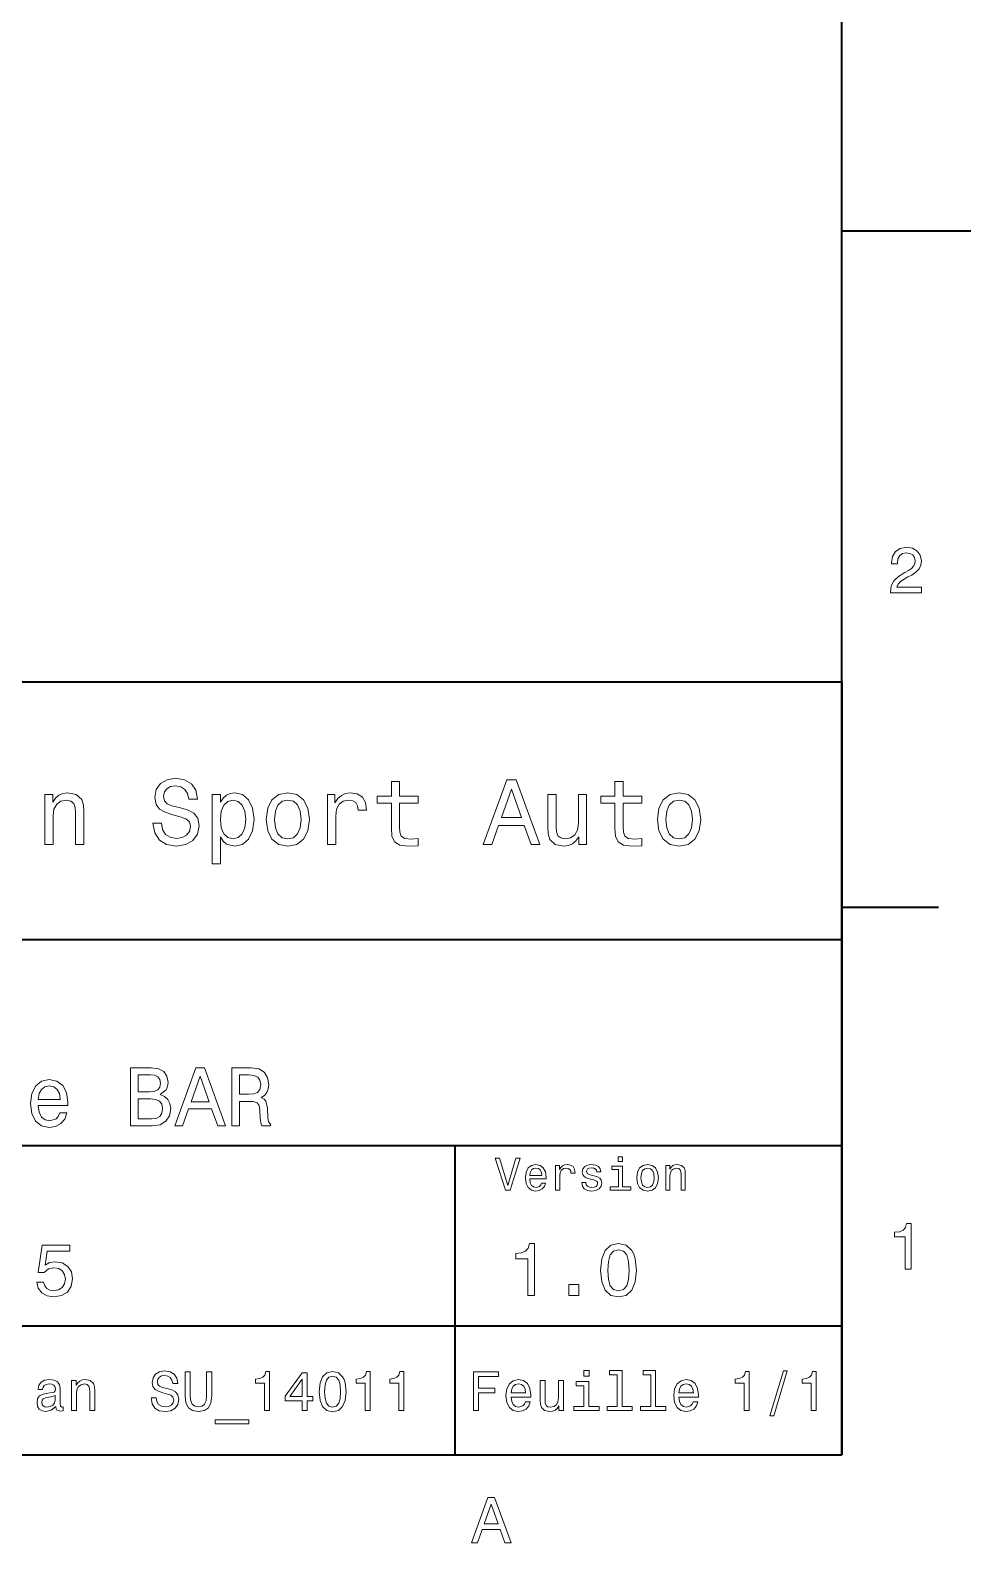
# Model space of a CAD drawing. Extents: x 0 to 297, y 0 to 210.
# Drawn here: x 224 to 297, y 3.2 to 120.6 of the extents above; entities that cross this region are included whole.
import ezdxf

# ---------------------------------------------------------------- set-up
doc = ezdxf.new("R2010")
doc.units = 0

msp = doc.modelspace()

# ---------------------------------------------------------------- linework, layer by layer
at = {"color": 7, "lineweight": 35}
for p, q in [((287, 10), (287, 200)), ((97, 70), (287, 70)), ((287, 70), (287, 10)), ((162, 50), (287, 50)), ((162, 34), (287, 34)), ((257, 10), (257, 34)), ((162, 20), (287, 20)), ((10, 10), (287, 10)), ((97, 10), (287, 10))]:
    msp.add_line(p, q, dxfattribs=at)
at = {"color": 7, "lineweight": 35, "ltscale": 0.25}
msp.add_line((287, 105), (297, 105), dxfattribs=at)
at = {"color": 7, "lineweight": 35, "ltscale": 0.1875}
msp.add_line((287, 52.5), (294.5, 52.5), dxfattribs=at)
at = {"color": 7, "lineweight": 13}
for points in [[(290.76947, 76.916786), (293.175079, 76.916786), (293.175079, 77.350502), (291.273773, 77.350502), (291.3797, 77.587532), (291.561249, 77.784218), (292.121033, 78.142288), (292.418579, 78.293587), (292.751434, 78.510445), (292.988464, 78.762604), (293.124634, 79.060158), (293.175079, 79.398056), (293.089355, 79.821686), (292.852325, 80.154541), (292.489197, 80.366356), (292.020172, 80.442001), (291.536041, 80.35627), (291.167877, 80.119232), (290.930847, 79.740997), (290.850159, 79.241714), (290.850159, 79.171112), (291.309082, 79.171112), (291.309082, 79.211456), (291.354462, 79.554398), (291.490631, 79.806557), (291.707489, 79.967941), (291.994965, 80.023415), (292.287476, 79.972984), (292.504333, 79.846901), (292.645538, 79.650215), (292.695984, 79.403099), (292.660675, 79.171112), (292.56485, 78.974426), (292.403473, 78.802956), (292.181549, 78.651657), (291.884003, 78.490273), (291.389771, 78.177589), (291.041779, 77.844742), (290.835022, 77.441284), (290.76947, 76.931915)], [(234.20462, 59.030979), (233.548996, 59.030979), (233.693085, 58.267288), (234.053314, 57.70533), (234.608078, 57.366714), (235.357361, 57.244236), (236.099426, 57.359509), (236.654175, 57.67651), (237.007202, 58.17363), (237.136902, 58.82925), (237.028824, 59.420029), (236.726227, 59.801872), (236.236313, 60.054031), (235.580704, 60.241352), (235.018738, 60.378242), (234.651306, 60.536743), (234.442368, 60.767288), (234.377533, 61.127522), (234.442368, 61.451729), (234.629684, 61.696686), (234.917877, 61.862389), (235.314133, 61.920029), (235.71759, 61.84798), (236.034592, 61.653458), (236.24353, 61.32925), (236.344391, 60.889767), (237, 60.889767), (237, 60.904179), (236.884735, 61.581409), (236.546112, 62.085732), (236.01297, 62.402737), (235.292511, 62.510807), (234.644104, 62.402737), (234.139771, 62.100143), (233.815567, 61.631844), (233.700287, 61.026657), (233.793961, 60.486309), (234.067734, 60.118874), (234.5, 59.873917), (235.09079, 59.6866), (235.674362, 59.520893), (236.113831, 59.362389), (236.380402, 59.131844), (236.47406, 58.757202), (236.387619, 58.375359), (236.164276, 58.087173), (235.825653, 57.907059), (235.386169, 57.849422), (234.896255, 57.928673), (234.521622, 58.159222), (234.283875, 58.533859)], [(252.05043, 60.579971), (252.05043, 58.64193), (252.093658, 58.015129), (252.29538, 57.582851), (252.698853, 57.330688), (253.383286, 57.244236), (254.132568, 57.280258), (254.132568, 57.827808), (253.585022, 57.78458), (253.087891, 57.842216), (252.82132, 58.022331), (252.706055, 58.324928), (252.684448, 58.75), (252.684448, 60.579971), (254.132568, 60.579971), (254.132568, 61.120316), (252.684448, 61.120316), (252.684448, 62.251438), (252.05043, 62.251438), (252.05043, 61.120316), (250.955322, 61.120316), (250.955322, 60.579971)], [(259.175781, 57.381123), (259.838623, 57.381123), (260.364563, 58.850864), (262.360229, 58.850864), (262.886169, 57.381123), (263.563416, 57.381123), (261.733429, 62.388329), (260.998566, 62.388329)], [(269.399109, 60.579971), (269.399109, 58.64193), (269.442352, 58.015129), (269.644073, 57.582851), (270.047546, 57.330688), (270.731995, 57.244236), (271.481262, 57.280258), (271.481262, 57.827808), (270.933716, 57.78458), (270.436584, 57.842216), (270.170013, 58.022331), (270.054749, 58.324928), (270.033142, 58.75), (270.033142, 60.579971), (271.481262, 60.579971), (271.481262, 61.120316), (270.033142, 61.120316), (270.033142, 62.251438), (269.399109, 62.251438), (269.399109, 61.120316), (268.304016, 61.120316), (268.304016, 60.579971)], [(225.177246, 57.381123), (225.811249, 57.381123), (225.811249, 59.614552), (225.876083, 60.12608), (226.085022, 60.500717), (226.409225, 60.731266), (226.841507, 60.817722), (227.187317, 60.745674), (227.403458, 60.551151), (227.511536, 60.226944), (227.547546, 59.794666), (227.547546, 57.381123), (228.181564, 57.381123), (228.181564, 59.924351), (228.15274, 60.435879), (228.023056, 60.86095), (227.597992, 61.25), (226.935165, 61.386887), (226.567719, 61.336452), (226.257935, 61.199566), (225.991364, 60.969017), (225.782425, 60.659222), (225.782425, 61.25), (225.177246, 61.25)], [(238.786743, 60.652016), (238.786743, 61.25), (238.15274, 61.25), (238.15274, 55.882565), (238.786743, 55.882565), (238.786743, 57.971901), (239.010101, 57.633286), (239.262253, 57.409943), (239.896271, 57.244236), (240.50145, 57.381123), (240.976959, 57.791786), (241.286743, 58.440201), (241.402023, 59.319164), (241.286743, 60.190922), (240.976959, 60.839336), (240.50145, 61.242794), (239.896271, 61.386887), (239.550446, 61.343658), (239.255051, 61.206772), (239.002899, 60.976223)], [(242.338623, 59.311958), (242.453888, 58.432995), (242.785309, 57.78458), (243.311249, 57.381123), (244.017303, 57.244236), (244.716141, 57.381123), (245.242081, 57.777374), (245.573486, 58.425793), (245.695969, 59.311958), (245.573486, 60.190922), (245.242081, 60.846542), (244.716141, 61.242794), (244.017303, 61.386887), (243.311249, 61.242794), (242.785309, 60.839336), (242.453888, 60.190922)], [(247.100861, 57.381123), (247.734863, 57.381123), (247.734863, 59.592937), (247.799713, 60.12608), (247.994232, 60.507923), (248.311249, 60.738472), (248.736313, 60.817722), (249.053314, 60.767288), (249.291077, 60.623199), (249.435165, 60.378242), (249.485596, 60.046829), (250.126801, 60.046829), (250.040344, 60.630402), (249.802597, 61.048271), (249.406342, 61.30043), (248.865997, 61.386887), (248.498566, 61.32925), (248.181549, 61.185158), (247.900574, 60.940201), (247.677246, 60.608788), (247.677246, 61.25), (247.100861, 61.25)], [(260.595093, 59.463257), (261.365997, 61.667866), (262.136902, 59.463257)], [(267.194519, 61.25), (266.560516, 61.25), (266.560516, 59.016571), (266.488464, 58.497837), (266.279541, 58.123196), (265.955322, 57.892651), (265.530243, 57.820602), (265.19165, 57.878242), (264.975494, 58.051151), (264.853027, 58.346542), (264.824219, 58.764408), (264.824219, 61.25), (264.190186, 61.25), (264.190186, 58.706772), (264.211792, 58.195244), (264.348694, 57.770172), (264.766571, 57.381123), (265.436584, 57.244236), (265.796814, 57.294666), (266.106628, 57.424351), (266.373199, 57.647694), (266.589325, 57.971901), (266.589325, 57.381123), (267.194519, 57.381123)], [(272.698853, 59.311958), (272.814117, 58.432995), (273.145508, 57.78458), (273.671448, 57.381123), (274.377502, 57.244236), (275.076355, 57.381123), (275.602295, 57.777374), (275.933716, 58.425793), (276.056183, 59.311958), (275.933716, 60.190922), (275.602295, 60.846542), (275.076355, 61.242794), (274.377502, 61.386887), (273.671448, 61.242794), (273.145508, 60.839336), (272.814117, 60.190922)], [(239.788193, 57.8134), (239.363129, 57.907059), (239.053314, 58.195244), (238.858795, 58.663544), (238.793945, 59.319164), (238.858795, 59.967579), (239.053314, 60.435879), (239.363129, 60.716858), (239.788193, 60.817722), (240.177246, 60.716858), (240.48703, 60.428673), (240.681564, 59.960373), (240.753601, 59.319164), (240.681564, 58.67075), (240.48703, 58.195244), (240.177246, 57.907059)], [(242.98703, 59.319164), (243.05188, 59.967579), (243.253601, 60.435879), (243.57782, 60.72406), (244.017303, 60.824928), (244.449585, 60.72406), (244.773773, 60.443081), (244.97551, 59.967579), (245.047546, 59.319164), (244.97551, 58.663544), (244.773773, 58.188038), (244.449585, 57.899853), (244.017303, 57.806194), (243.57782, 57.899853), (243.253601, 58.188038), (243.05188, 58.663544)], [(273.34726, 59.319164), (273.412109, 59.967579), (273.613831, 60.435879), (273.938019, 60.72406), (274.377502, 60.824928), (274.809784, 60.72406), (275.134003, 60.443081), (275.335724, 59.967579), (275.407776, 59.319164), (275.335724, 58.663544), (275.134003, 58.188038), (274.809784, 57.899853), (274.377502, 57.806194), (273.938019, 57.899853), (273.613831, 58.188038), (273.412109, 58.663544)], [(234.117432, 37.961815), (234.57132, 38.337894), (234.688034, 38.590778), (234.726944, 38.902016), (234.642639, 39.388329), (234.389771, 39.738472), (233.981262, 39.95245), (233.41066, 40.030258), (231.809067, 40.030258), (231.809067, 35.530258), (233.501434, 35.530258), (234.104462, 35.621037), (234.551865, 35.886887), (234.830688, 36.308357), (234.927948, 36.87896), (234.869598, 37.261528), (234.713974, 37.57925), (234.46109, 37.812679)], [(235.239182, 35.530258), (235.835724, 35.530258), (236.309067, 36.853024), (238.105179, 36.853024), (238.578522, 35.530258), (239.188034, 35.530258), (237.541061, 40.036743), (236.879684, 40.036743)], [(239.667862, 35.530258), (240.270889, 35.530258), (240.270889, 37.430115), (240.886887, 37.430115), (241.340775, 37.41066), (241.626068, 37.319885), (241.781693, 37.105907), (241.846527, 36.723343), (241.878952, 36.139767), (241.917862, 35.757202), (241.995667, 35.530258), (242.676514, 35.530258), (242.676514, 35.653458), (242.527374, 35.835014), (242.475494, 36.172188), (242.430115, 36.898415), (242.319885, 37.4366), (242.170746, 37.605186), (241.937317, 37.728386), (242.196686, 37.890488), (242.378235, 38.117435), (242.494949, 38.402737), (242.533859, 38.746395), (242.443085, 39.291065), (242.183716, 39.699566), (241.755753, 39.945965), (241.17218, 40.030258), (239.667862, 40.030258)], [(224.657059, 37.105907), (226.939484, 37.105907), (226.945953, 37.371758), (226.842209, 38.117435), (226.556915, 38.675072), (226.103027, 39.012245), (225.5, 39.135445), (224.909943, 39.005764), (224.456055, 38.642651), (224.164261, 38.052593), (224.060516, 37.274494), (224.157776, 36.476944), (224.44957, 35.893372), (224.896973, 35.530258), (225.480545, 35.407059), (225.986313, 35.491352), (226.401291, 35.711815), (226.706055, 36.061958), (226.881119, 36.528816), (226.317001, 36.528816), (226.200287, 36.269451), (226.031693, 36.074928), (225.551865, 35.919308), (225.182266, 35.990631), (224.903458, 36.217579), (224.721893, 36.587173), (224.657059, 37.086452)], [(233.28746, 38.162823), (232.405609, 38.162823), (232.405609, 39.492073), (233.339325, 39.492073), (233.689484, 39.453171), (233.935883, 39.336452), (234.085007, 39.135445), (234.136887, 38.837173), (234.078522, 38.538902), (233.922913, 38.331409), (233.657059, 38.201729)], [(236.516571, 37.404179), (237.210373, 39.388329), (237.904175, 37.404179)], [(241.003601, 39.479107), (241.399124, 39.440201), (241.677948, 39.317001), (241.853027, 39.090057), (241.911377, 38.733429), (241.846527, 38.357346), (241.671463, 38.130402), (241.373199, 38.013687), (240.964691, 37.981266), (240.270889, 37.981266), (240.270889, 39.479107)], [(224.657059, 37.585735), (224.728378, 38.033138), (224.903458, 38.363831), (225.169312, 38.564842), (225.51944, 38.636166), (225.863113, 38.564842), (226.128952, 38.363831), (226.291061, 38.033138), (226.349426, 37.585735)], [(233.430115, 36.068443), (232.405609, 36.068443), (232.405609, 37.618156), (233.37175, 37.618156), (233.780258, 37.572765), (234.072037, 37.4366), (234.247116, 37.203171), (234.305466, 36.865993), (234.247116, 36.509365), (234.085007, 36.262966), (233.812683, 36.113831)], [(261.71109, 33.03458), (261.08429, 30.905619), (260.439484, 33.03458), (260.09726, 33.03458), (260.904175, 30.530979), (261.264404, 30.530979), (262.053314, 33.03458)], [(269.992798, 33.117435), (269.657776, 33.117435), (269.657776, 32.757202), (269.992798, 32.757202)], [(262.784576, 31.40634), (264.052582, 31.40634), (264.056183, 31.554033), (263.998566, 31.9683), (263.840057, 32.278099), (263.587891, 32.465416), (263.252869, 32.533859), (262.925079, 32.461815), (262.672913, 32.260086), (262.510803, 31.932276), (262.453156, 31.5), (262.507202, 31.056915), (262.669312, 30.732708), (262.917877, 30.530979), (263.242065, 30.462536), (263.523041, 30.509365), (263.753601, 30.631844), (263.922913, 30.826368), (264.020172, 31.085733), (263.706787, 31.085733), (263.641937, 30.941643), (263.548279, 30.833572), (263.281708, 30.747118), (263.076355, 30.786743), (262.921478, 30.912823), (262.820618, 31.118155), (262.784576, 31.395533)], [(262.784576, 31.672911), (262.824219, 31.921469), (262.921478, 32.105186), (263.069153, 32.216858), (263.263702, 32.256485), (263.45462, 32.216858), (263.602295, 32.105186), (263.692352, 31.921469), (263.724792, 31.672911)], [(264.794678, 30.530979), (265.111664, 30.530979), (265.111664, 31.636887), (265.144104, 31.903458), (265.241364, 32.094379), (265.399841, 32.209652), (265.612396, 32.249279), (265.770905, 32.224064), (265.889771, 32.152016), (265.961823, 32.029537), (265.98703, 31.863832), (266.307648, 31.863832), (266.264404, 32.155621), (266.145538, 32.364552), (265.947418, 32.490635), (265.677246, 32.533859), (265.49353, 32.505043), (265.335022, 32.432995), (265.194519, 32.310516), (265.082855, 32.144814), (265.082855, 32.465416), (264.794678, 32.465416)], [(267.791779, 31.658501), (267.485596, 31.730547), (267.258636, 31.8134), (267.182983, 31.982708), (267.20462, 32.101585), (267.280273, 32.188038), (267.40274, 32.242073), (267.579254, 32.263687), (267.748566, 32.242073), (267.881836, 32.177231), (267.968292, 32.079971), (268.004333, 31.950287), (268.314117, 31.950287), (268.314117, 31.957493), (268.260101, 32.191643), (268.112396, 32.375359), (267.881836, 32.490635), (267.579254, 32.533859), (267.273041, 32.490635), (267.049713, 32.371758), (266.90921, 32.195244), (266.865997, 31.971901), (266.898407, 31.755764), (266.999268, 31.604465), (267.164978, 31.496397), (267.406342, 31.420748), (267.759369, 31.334293), (267.975494, 31.244236), (268.033142, 31.17219), (268.054749, 31.064121), (268.022339, 30.930836), (267.935883, 30.829971), (267.79538, 30.765129), (267.608063, 30.743515), (267.409943, 30.765129), (267.265839, 30.840778), (267.168579, 30.963255), (267.128967, 31.132565), (266.822754, 31.132565), (266.873199, 30.844379), (267.020905, 30.635447), (267.255035, 30.509365), (267.579254, 30.462536), (267.917877, 30.509365), (268.166412, 30.635447), (268.317719, 30.837175), (268.371765, 31.100143), (268.332123, 31.327089), (268.220459, 31.481987), (268.036743, 31.582851)], [(269.981995, 30.79755), (269.981995, 32.400574), (269.167877, 32.400574), (269.167877, 32.130402), (269.664978, 32.130402), (269.664978, 30.79755), (269.016571, 30.79755), (269.016571, 30.530979), (270.637604, 30.530979), (270.637604, 30.79755)], [(271.087891, 31.496397), (271.145538, 31.056915), (271.311249, 30.732708), (271.574219, 30.530979), (271.927246, 30.462536), (272.276672, 30.530979), (272.539612, 30.729107), (272.705322, 31.053314), (272.766571, 31.496397), (272.705322, 31.935879), (272.539612, 32.263687), (272.276672, 32.461815), (271.927246, 32.533859), (271.574219, 32.461815), (271.311249, 32.260086), (271.145538, 31.935879)], [(271.412109, 31.5), (271.444519, 31.824207), (271.54538, 32.058357), (271.707489, 32.20245), (271.927246, 32.25288), (272.143372, 32.20245), (272.305481, 32.061958), (272.406342, 31.824207), (272.442352, 31.5), (272.406342, 31.17219), (272.305481, 30.934437), (272.143372, 30.790344), (271.927246, 30.743515), (271.707489, 30.790344), (271.54538, 30.934437), (271.444519, 31.17219)], [(273.350159, 30.530979), (273.667145, 30.530979), (273.667145, 31.647694), (273.699554, 31.903458), (273.804047, 32.090778), (273.966125, 32.206051), (274.182281, 32.249279), (274.355194, 32.213257), (274.463257, 32.115993), (274.517303, 31.95389), (274.535309, 31.737751), (274.535309, 30.530979), (274.852295, 30.530979), (274.852295, 31.802593), (274.837891, 32.058357), (274.773041, 32.270893), (274.560516, 32.465416), (274.229095, 32.533859), (274.04538, 32.508644), (273.890503, 32.440201), (273.757202, 32.324928), (273.65274, 32.170029), (273.65274, 32.465416), (273.350159, 32.465416)], [(291.909241, 24.416786), (292.368164, 24.416786), (292.368164, 27.942001), (292.025208, 27.942001), (291.934448, 27.634365), (291.752899, 27.427593), (291.475525, 27.306557), (291.092224, 27.266211), (291.092224, 26.90814), (291.909241, 26.90814)], [(224.533142, 23.40346), (224.659943, 22.930836), (224.942352, 22.56196), (225.357346, 22.331413), (225.887604, 22.244957), (226.469742, 22.348703), (226.925064, 22.631124), (227.213257, 23.080692), (227.322769, 23.657061), (227.224777, 24.193085), (226.94812, 24.613834), (226.515839, 24.884727), (225.956772, 24.98271), (225.52449, 24.913546), (225.190201, 24.723343), (225.351578, 25.801153), (227.103745, 25.801153), (227.103745, 26.273777), (224.965424, 26.273777), (224.648407, 24.152739), (225.109512, 24.152739), (225.443802, 24.423632), (225.870316, 24.521614), (226.239197, 24.458214), (226.521606, 24.273777), (226.700287, 23.991356), (226.763687, 23.628242), (226.700287, 23.265131), (226.515839, 22.98271), (226.233429, 22.804035), (225.870316, 22.740635), (225.564835, 22.780981), (225.328522, 22.913546), (225.155609, 23.121038), (225.069153, 23.40346)], [(262.631134, 22.360231), (263.155609, 22.360231), (263.155609, 26.38905), (262.763702, 26.38905), (262.659943, 26.037464), (262.452454, 25.801153), (262.135437, 25.662825), (261.697418, 25.616714), (261.697418, 25.207493), (262.631134, 25.207493)], [(268.285309, 24.314121), (268.371765, 23.409224), (268.642639, 22.763689), (269.074921, 22.371759), (269.674347, 22.244957), (270.268005, 22.371759), (270.700287, 22.763689), (270.965424, 23.409224), (271.057648, 24.314121), (270.965424, 25.213257), (270.855896, 25.570606), (270.700287, 25.864553), (270.268005, 26.256485), (269.674347, 26.38905), (269.074921, 26.256485), (268.642639, 25.858791), (268.371765, 25.213257)], [(268.838623, 24.314121), (268.884735, 25.011528), (269.028809, 25.51297), (269.288177, 25.806917), (269.674347, 25.910664), (270.054749, 25.806917), (270.314117, 25.51297), (270.458221, 25.011528), (270.504333, 24.314121), (270.458221, 23.610952), (270.314117, 23.10951), (270.054749, 22.815563), (269.674347, 22.717581), (269.288177, 22.815563), (269.028809, 23.10951), (268.884735, 23.610952)], [(265.806915, 22.360231), (266.602295, 22.360231), (266.602295, 23.219021), (265.806915, 23.219021)], [(233.799698, 14.418589), (233.406326, 14.418589), (233.492783, 13.960375), (233.708923, 13.623199), (234.041779, 13.42003), (234.491348, 13.346542), (234.9366, 13.415707), (235.26944, 13.605908), (235.481262, 13.904179), (235.559067, 14.297551), (235.494232, 14.652018), (235.312668, 14.881124), (235.018723, 15.032421), (234.625351, 15.144814), (234.288177, 15.226946), (234.067719, 15.322046), (233.942352, 15.460375), (233.903458, 15.676514), (233.942352, 15.871038), (234.054749, 16.018013), (234.227661, 16.117435), (234.465408, 16.152018), (234.707489, 16.108789), (234.89769, 15.992075), (235.023041, 15.797551), (235.083572, 15.533862), (235.476944, 15.533862), (235.476944, 15.542507), (235.407776, 15.948848), (235.204605, 16.251442), (234.88472, 16.441643), (234.452438, 16.506485), (234.0634, 16.441643), (233.760803, 16.260086), (233.566269, 15.979107), (233.497116, 15.615994), (233.553314, 15.291787), (233.717575, 15.071326), (233.976944, 14.924352), (234.331406, 14.81196), (234.681549, 14.712537), (234.945236, 14.617435), (235.105179, 14.479107), (235.161377, 14.254323), (235.109497, 14.025216), (234.975494, 13.852305), (234.772324, 13.744237), (234.508636, 13.709655), (234.214691, 13.757205), (233.989914, 13.895534), (233.84726, 14.120317)], [(242.211807, 13.428675), (242.605179, 13.428675), (242.605179, 16.450289), (242.311234, 16.450289), (242.233429, 16.1866), (242.077805, 16.009367), (241.840057, 15.905621), (241.51152, 15.871038), (241.51152, 15.564121), (242.211807, 15.564121)], [(246.452438, 14.894093), (246.517288, 14.215418), (246.720459, 13.731268), (247.044662, 13.43732), (247.494232, 13.342219), (247.939468, 13.43732), (248.263687, 13.731268), (248.462524, 14.215418), (248.531693, 14.894093), (248.462524, 15.568444), (248.380402, 15.836456), (248.263687, 16.056917), (247.939468, 16.350864), (247.494232, 16.450289), (247.044662, 16.350864), (246.720459, 16.052593), (246.517288, 15.568444)], [(250.018723, 13.428675), (250.412094, 13.428675), (250.412094, 16.450289), (250.118149, 16.450289), (250.040344, 16.1866), (249.88472, 16.009367), (249.646973, 15.905621), (249.318436, 15.871038), (249.318436, 15.564121), (250.018723, 15.564121)], [(252.621033, 13.428675), (253.014404, 13.428675), (253.014404, 16.450289), (252.720459, 16.450289), (252.642639, 16.1866), (252.48703, 16.009367), (252.249268, 15.905621), (251.920746, 15.871038), (251.920746, 15.564121), (252.621033, 15.564121)], [(267.389038, 16.532421), (266.98703, 16.532421), (266.98703, 16.100145), (267.389038, 16.100145)], [(269.572052, 16.212536), (269.572052, 13.748559), (268.789612, 13.748559), (268.789612, 13.428675), (270.73056, 13.428675), (270.73056, 13.748559), (269.952454, 13.748559), (269.952454, 16.532421), (268.975494, 16.532421), (268.975494, 16.212536)], [(272.174347, 16.212536), (272.174347, 13.748559), (271.391937, 13.748559), (271.391937, 13.428675), (273.332855, 13.428675), (273.332855, 13.748559), (272.554749, 13.748559), (272.554749, 16.532421), (271.57782, 16.532421), (271.57782, 16.212536)], [(279.416443, 13.428675), (279.809814, 13.428675), (279.809814, 16.450289), (279.515839, 16.450289), (279.438049, 16.1866), (279.28241, 16.009367), (279.044678, 15.905621), (278.716125, 15.871038), (278.716125, 15.564121), (279.416443, 15.564121)], [(281.42218, 13.026657), (281.720459, 13.026657), (282.766571, 16.510807), (282.463989, 16.510807)], [(284.621033, 13.428675), (285.014404, 13.428675), (285.014404, 16.450289), (284.720459, 16.450289), (284.642639, 16.1866), (284.48703, 16.009367), (284.249268, 15.905621), (283.920746, 15.871038), (283.920746, 15.564121), (284.621033, 15.564121)], [(226.01297, 13.731268), (226.01297, 13.7183), (226.034592, 13.571326), (226.099426, 13.46758), (226.371765, 13.385448), (226.583588, 13.42003), (226.583588, 13.713977), (226.492798, 13.701009), (226.371765, 13.757205), (226.350159, 13.930116), (226.350159, 15.131845), (226.298279, 15.438761), (226.146973, 15.6549), (225.883286, 15.784582), (225.511536, 15.832133), (225.148422, 15.78026), (224.880402, 15.633286), (224.711823, 15.404179), (224.655624, 15.101585), (224.655624, 15.075649), (224.997131, 15.075649), (225.027374, 15.257205), (225.122482, 15.386889), (225.278107, 15.464698), (225.498566, 15.494957), (225.710388, 15.473343), (225.861679, 15.408502), (225.952454, 15.29611), (225.982712, 15.140491), (225.965424, 14.958934), (225.896255, 14.868156), (225.723343, 14.824928), (225.399139, 14.790346), (225.027374, 14.712537), (224.763687, 14.574208), (224.608078, 14.358069), (224.560516, 14.038185), (224.60376, 13.752882), (224.737762, 13.541066), (224.953888, 13.407061), (225.252167, 13.35951), (225.654175, 13.450289)], [(227.236313, 13.428675), (227.616714, 13.428675), (227.616714, 14.768732), (227.655624, 15.075649), (227.780975, 15.300432), (227.97551, 15.438761), (228.234879, 15.490635), (228.442368, 15.447407), (228.572052, 15.330692), (228.636887, 15.136168), (228.658508, 14.876801), (228.658508, 13.428675), (229.03891, 13.428675), (229.03891, 14.954612), (229.021622, 15.261528), (228.943817, 15.516571), (228.688766, 15.75), (228.291077, 15.832133), (228.070618, 15.801874), (227.884735, 15.719741), (227.724792, 15.581412), (227.599426, 15.395534), (227.599426, 15.75), (227.236313, 15.75)], [(236.051865, 14.569885), (236.112381, 14.029539), (236.302582, 13.644813), (236.622467, 13.424352), (237.085007, 13.346542), (237.543228, 13.424352), (237.863098, 13.644813), (238.053314, 14.025216), (238.118149, 14.569885), (238.118149, 16.428675), (237.716125, 16.428675), (237.716125, 14.548271), (237.677231, 14.180836), (237.560516, 13.917148), (237.361664, 13.761528), (237.085007, 13.709655), (236.799698, 13.761528), (236.600861, 13.917148), (236.484146, 14.176514), (236.449554, 14.548271), (236.449554, 16.428675), (236.051865, 16.428675)], [(245.129669, 13.428675), (245.518723, 13.428675), (245.518723, 14.172191), (245.946686, 14.172191), (245.946686, 14.518012), (245.518723, 14.518012), (245.518723, 16.363834), (245.125351, 16.363834), (243.811234, 14.552594), (243.811234, 14.172191), (245.129669, 14.172191)], [(244.174347, 14.518012), (245.129669, 15.862392), (245.129669, 14.518012)], [(246.867432, 14.894093), (246.902008, 15.417148), (247.010086, 15.793228), (247.204605, 16.013689), (247.494232, 16.091499), (247.779526, 16.013689), (247.97406, 15.793228), (248.082123, 15.417148), (248.116714, 14.894093), (248.082123, 14.366715), (247.97406, 13.990634), (247.779526, 13.770173), (247.494232, 13.696686), (247.204605, 13.770173), (247.010086, 13.990634), (246.902008, 14.366715)], [(258.414978, 13.428675), (258.817017, 13.428675), (258.817017, 14.807637), (260.079254, 14.807637), (260.079254, 15.166427), (258.817017, 15.166427), (258.817017, 16.065563), (260.368866, 16.065563), (260.368866, 16.428675), (258.414978, 16.428675)], [(261.341492, 14.479107), (262.863098, 14.479107), (262.867432, 14.656341), (262.798279, 15.153459), (262.608063, 15.525217), (262.305481, 15.75), (261.903473, 15.832133), (261.510101, 15.745678), (261.207489, 15.503603), (261.01297, 15.110231), (260.943817, 14.591499), (261.008636, 14.059798), (261.203156, 13.67075), (261.501434, 13.428675), (261.890503, 13.346542), (262.227661, 13.402739), (262.504333, 13.549712), (262.707489, 13.783141), (262.824219, 14.09438), (262.44812, 14.09438), (262.370331, 13.92147), (262.257935, 13.791787), (261.938049, 13.688041), (261.69165, 13.735591), (261.505768, 13.886888), (261.384735, 14.133286), (261.341492, 14.466139)], [(261.341492, 14.798992), (261.389038, 15.097262), (261.505768, 15.317724), (261.682983, 15.45173), (261.916412, 15.49928), (262.145538, 15.45173), (262.322754, 15.317724), (262.430847, 15.097262), (262.469727, 14.798992)], [(265.400574, 15.75), (265.020172, 15.75), (265.020172, 14.409943), (264.976959, 14.098703), (264.851593, 13.873919), (264.657074, 13.735591), (264.402008, 13.692364), (264.198853, 13.726946), (264.069153, 13.830692), (263.995667, 14.007925), (263.978394, 14.258646), (263.978394, 15.75), (263.597992, 15.75), (263.597992, 14.224064), (263.610962, 13.917148), (263.693085, 13.662104), (263.943817, 13.428675), (264.345825, 13.346542), (264.561951, 13.376801), (264.747833, 13.454611), (264.907776, 13.588617), (265.037476, 13.783141), (265.037476, 13.428675), (265.400574, 13.428675)], [(267.376068, 13.748559), (267.376068, 15.672191), (266.399139, 15.672191), (266.399139, 15.347983), (266.995667, 15.347983), (266.995667, 13.748559), (266.21759, 13.748559), (266.21759, 13.428675), (268.162811, 13.428675), (268.162811, 13.748559)], [(274.353027, 14.479107), (275.874634, 14.479107), (275.878967, 14.656341), (275.809814, 15.153459), (275.619598, 15.525217), (275.317017, 15.75), (274.914978, 15.832133), (274.521606, 15.745678), (274.219025, 15.503603), (274.024506, 15.110231), (273.955322, 14.591499), (274.020172, 14.059798), (274.214691, 13.67075), (274.51297, 13.428675), (274.902008, 13.346542), (275.239197, 13.402739), (275.515839, 13.549712), (275.719025, 13.783141), (275.835724, 14.09438), (275.459656, 14.09438), (275.381836, 13.92147), (275.26944, 13.791787), (274.949554, 13.688041), (274.703186, 13.735591), (274.517303, 13.886888), (274.39624, 14.133286), (274.353027, 14.466139)], [(274.353027, 14.798992), (274.400574, 15.097262), (274.517303, 15.317724), (274.694519, 15.45173), (274.927948, 15.49928), (275.157074, 15.45173), (275.33429, 15.317724), (275.442352, 15.097262), (275.481262, 14.798992)], [(225.969742, 14.241355), (225.917877, 14.016571), (225.779541, 13.84366), (225.572052, 13.731268), (225.317017, 13.692364), (225.15274, 13.713977), (225.036026, 13.783141), (224.96254, 13.904179), (224.940933, 14.072767), (224.958221, 14.224064), (225.027374, 14.332133), (225.304047, 14.453171), (225.654175, 14.505044), (225.969742, 14.60879)], [(238.386154, 12.711096), (238.386154, 12.408502), (240.988464, 12.408502), (240.988464, 12.711096)], [(258.266846, 3.166787), (258.730835, 3.166787), (259.098999, 4.195605), (260.495972, 4.195605), (260.864105, 3.166787), (261.338165, 3.166787), (260.05719, 6.67183), (259.542786, 6.67183)], [(259.260376, 4.624279), (259.799988, 6.167507), (260.33963, 4.624279)]]:
    msp.add_lwpolyline(points, close=True, dxfattribs=at)

doc.saveas('drawing.dxf')
